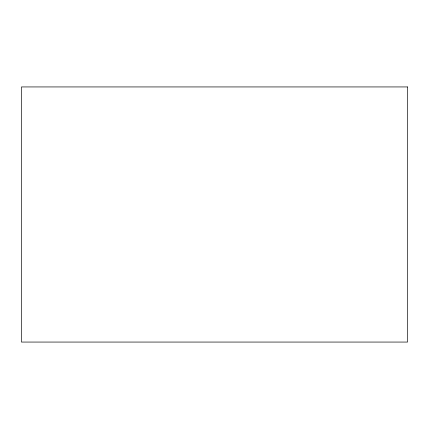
<?xml version="1.0" encoding="UTF-8"?>
<svg xmlns="http://www.w3.org/2000/svg" width="429" height="429" viewBox="0 0 429 429"><rect width="100%" height="100%" fill="white"/><g stroke="black" fill="none" stroke-linecap="round" stroke-linejoin="round"><path stroke-width="0.64" d="M407.55 86.937L21.45 86.937L21.45 342.063L407.55 342.063L407.55 86.937"/></g></svg>
